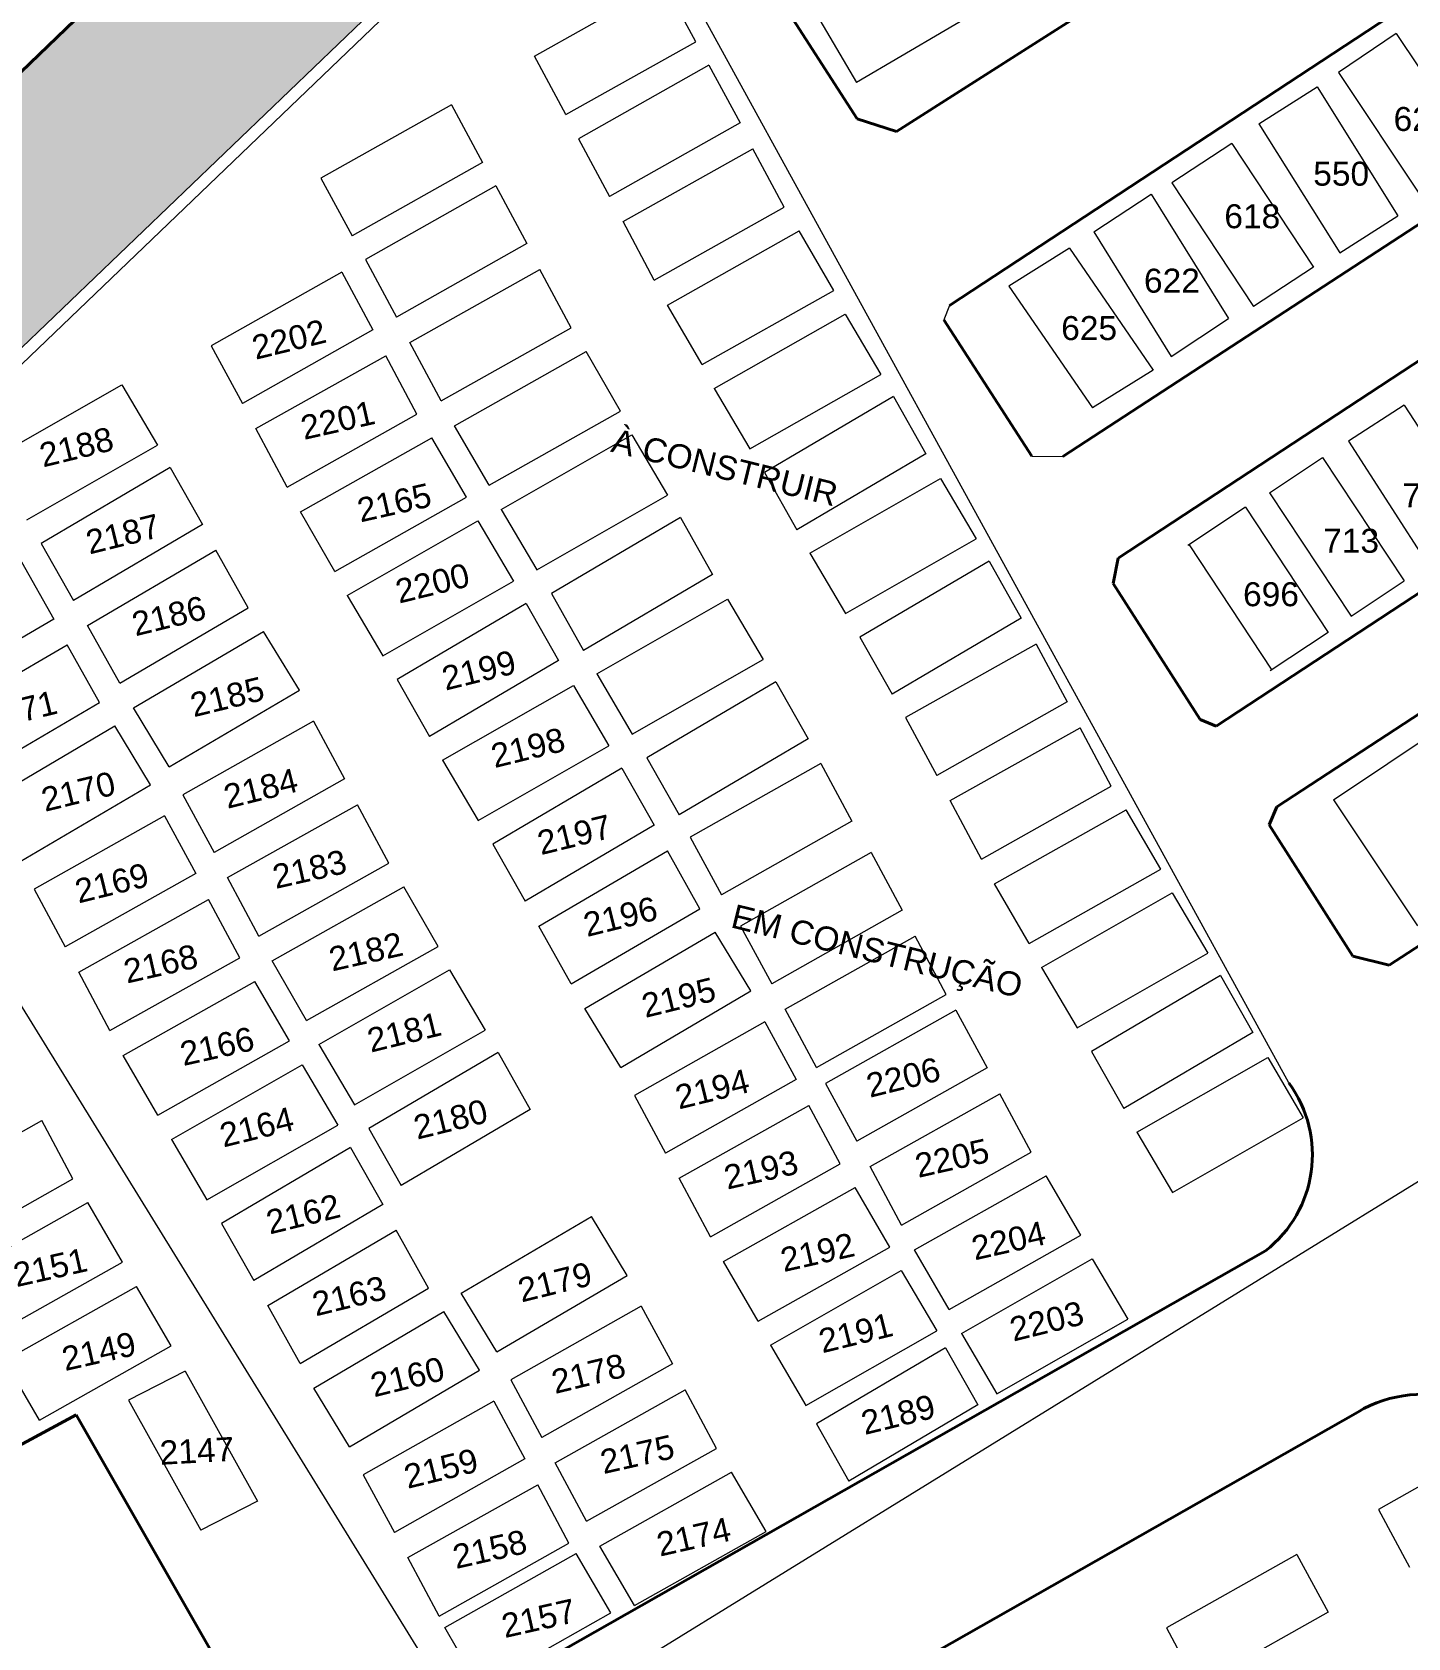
# Model space of a CAD drawing. Header units: inches. Extents: x 0 to 420, y 0 to 297.
# Drawn here: x 77.97 to 100.91, y 94.29 to 121.07 of the extents above; entities that cross this region are included whole.
import ezdxf

# ---------------------------------------------------------------- set-up
doc = ezdxf.new("R2010")
doc.units = ezdxf.units.IN
doc.header["$LTSCALE"] = 2.5
doc.header["$MEASUREMENT"] = 0
doc.layers.get('0').update_dxf_attribs({"lineweight": 0})
for name, color, linetype, lineweight in [('MALHA_COORDENADA4', 10, 'Continuous', 0), ('PEN 01', 1, 'Continuous', 9), ('PEN 03', 3, 'Continuous', 30), ('PEN 04', 4, 'Continuous', 40), ('TÚMULOS QUE SERÃO CONSTRUÍDOS', 220, 'Continuous', 0)]:
    doc.layers.add(name, color=color, linetype=linetype, lineweight=lineweight)
doc.styles.get("Standard").update_dxf_attribs({"font": 'arial.ttf'})

msp = doc.modelspace()

# ---------------------------------------------------------------- hatches: boundary and pattern name
at = {"layer": 'PEN 03'}
h = msp.add_hatch(dxfattribs=at)
h.set_pattern_fill('GRASS', color=256, angle=-58.33068424220718, style=0, pattern_type=2)
h.set_pattern_definition([(31.66931575779283, (239.4299397200942, 128.5001787403368), (0.2305708813529715, 0.9730555318914116), [0.1875, -1.226713563]), (346.6693157577928, (239.4299397200942, 128.5001787403368), (0.2305708814138003, 0.9730555321481211), [0.1874999999999999, -1.226713562999999, 0.1874999999999999, -0.8124999999999996]), (76.66931575779282, (239.4299397200942, 128.5001787403368), (-0.9730555321481211, 0.2305708814138003), [0.1874999999999999, -1.226713562999999, 0.1874999999999999, -0.8124999999999996, 0.1874999999999999, -0.8124999999999996])])
h.paths.add_polyline_path([(64.54197229255158, 107.6541823006654), (113.603647372737, 154.9077602745745), (117.0487652596694, 158.2170968130731), (120.5254556630239, 161.492896780564), (123.3298867824687, 164.0483482949224), (126.1874427005107, 166.5432689883652), (129.6680335718064, 169.4212655681362), (133.2090549757277, 172.2272091979841), (136.2271633878925, 174.5588710944423), (139.2881594724469, 176.8332034639346), (142.5481957310719, 179.1187207171542), (145.8653555029701, 181.3218262088387), (149.103929534121, 183.3795283711655), (152.3829046965742, 185.3713479347898), (157.2092192464929, 188.1669714897971), (157.2546347968694, 188.165528620864), (157.3000141387274, 188.1632114219405), (157.3453404413219, 188.160020752507), (157.3905968934851, 188.1559577959576), (157.4357667099561, 188.1510240592108), (157.4808331376069, 188.1452213721506), (157.525779461655, 188.1385518869478), (157.570589011864, 188.1310180772618), (157.6152451687254, 188.1226227373231), (157.6597313696233, 188.113368980897), (157.7040311149769, 188.1032602401287), (157.7481279743606, 188.0923002642704), (157.7920055925973, 188.0804931182906), (157.8356476958249, 188.0678431813664), (157.879038097532, 188.0543551452596), (157.9221607045611, 188.0400340125763), (157.9649995230777, 188.0248850949115), (158.0075386645024, 188.0089140108792), (158.0497623514034, 187.9921266840283), (158.0916549233488, 187.9745293406458), (158.1332008427142, 187.9561285074474), (158.1743847004464, 187.9369310091569), (158.2151912217776, 187.9169439659748), (158.2556052718912, 187.8961747909376), (158.2956118615353, 187.8746311871683), (158.3351961525816, 187.8523211450194), (158.374343463529, 187.8292529391096), (158.4130392749491, 187.805435125254), (158.4512692348709, 187.7808765372919), (158.4890191641042, 187.7555862838096), (158.5262750614984, 187.7295737447625), (158.5630231091351, 187.7028485679959), (158.5992496774537, 187.6754206656668), (158.634941330306, 187.6473002105677), (158.6700848299399, 187.6184976323532), (158.7046671419088, 187.5890236136723), (158.7386754399063, 187.5588890862057), (158.772097110523, 187.5281052266117), (158.8049197579254, 187.4966834523809), (158.8371312084527, 187.4646354176011), (158.8687195151322, 187.4319730086354), (158.8996729621102, 187.3987083397134), (158.929980068998, 187.3648537484382), (158.9596295951286, 187.3304217912103), (158.9886105437271, 187.2954252385707), (159.0169121659883, 187.2598770704647), (159.0445239650642, 187.2237904714269), (159.0714356999563, 187.1871788256921), (159.0976373893147, 187.1500557122305), (159.1231193151399, 187.1124348997119), (159.1478720263866, 187.0743303413986), (159.1718863424696, 187.0357561699703), (159.1951533566689, 186.9967266922827), (159.2176644394325, 186.9572563840608), (159.2394112415776, 186.9173598845304), (159.2603856973869, 186.8770519909881), (159.2805800276004, 186.8363476533133), (159.2999867423006, 186.7952619684235), (159.3185986436901, 186.7538101746748), (159.3364088287617, 186.7120076462102), (159.3534106918584, 186.6698698872574), (159.3695979271233, 186.6274125263786), (159.3849645308387, 186.5846513106736), (159.3995048036528, 186.5416020999398), (159.413213352693, 186.4982808607893), (159.7496885718646, 185.8832362757611), (156.9870199696902, 184.3555168307866), (139.5966157617028, 173.1667912888487), (126.4710079484766, 162.4970294366153), (65.74125934329061, 104.2468493304481), (65.44704126730232, 108.5258962668162)])

# ---------------------------------------------------------------- linework, layer by layer
for p, q in [((90.44765851940178, 122.4035773118509, 2.282), (91.71962982915784, 120.230376376098, 2.066)), ((93.93881906852266, 121.5338890227139, 2.26), (91.71962982915784, 120.230376376098, 2.066)), ((100.7173070159547, 121.0500569066677, 2.117), (99.75460998557571, 120.3956846214207, 2.133)), ((100.7173070159547, 121.0500569066677, 2.117), (102.0810846511611, 119.0066888581481, 1.941)), ((99.75460998557571, 120.3956846214207, 2.133), (101.1183876207821, 118.3523165729011, 1.957)), ((98.4306592117664, 119.5406714060085, 2.021), (99.40305783752228, 120.1593172438091, 2.039)), ((99.40305783752228, 120.1593172438091, 2.039), (100.7493431486813, 118.0071669421439, 1.952)), ((98.4306592117664, 119.5406714060085, 2.021), (99.7769445229253, 117.3885211043433, 1.934)), ((97.97649331584637, 119.2150377483759, 2.056), (96.97605158995157, 118.5574736046692, 2.052)), ((97.97649331584637, 119.2150377483759, 2.056), (99.33913732429517, 117.1536984759031, 1.948)), ((96.97605158995157, 118.5574736046692, 2.052), (98.33869559840036, 116.4961343321964, 1.944)), ((95.67792000913482, 117.7381268899714, 1.914), (96.63047619381848, 118.3677966804338, 1.969)), ((96.63047619381848, 118.3677966804338, 1.969), (97.92155571702142, 116.2933301671427, 1.831)), ((99.7769445229253, 117.3885211043433, 1.934), (100.7493431486813, 118.0071669421439, 1.952)), ((95.67792000913482, 117.7381268899714, 1.914), (96.96899953233776, 115.6636603766803, 1.776)), ((95.27162990612248, 117.4676406570608, 1.898), (94.25878568362418, 116.8353246435422, 1.868)), ((95.27162990612248, 117.4676406570608, 1.898), (96.66759424821703, 115.4359029954518, 1.761)), ((83.13390696819295, 117.0689105096793, 1.110842369481378), (80.95819894784012, 115.8419333745328, 0.8528423694813776)), ((83.13390696819295, 117.0689105096793, 1.110842369481378), (83.65350167218398, 116.1068988706726, 1.034842369481378)), ((99.33913732429517, 117.1536984759031, 1.948), (98.33869559840036, 116.4961343321964, 1.944)), ((94.25878568362418, 116.8353246435422, 1.868), (95.65475002571873, 114.8035869819332, 1.731)), ((93.26723090344126, 116.5145814941276, 1.783), (93.1776780582345, 116.2755749295413, 1.755)), ((96.96899953233776, 115.6636603766803, 1.776), (97.92155571702142, 116.2933301671427, 1.831)), ((83.65350167218398, 116.1068988706726, 1.034842369481378), (81.47779365183115, 114.879921735526, 0.7768423694813773)), ((80.95819894784012, 115.8419333745328, 0.8528423694813774), (81.47779365183115, 114.879921735526, 0.7768423694813773)), ((81.70203684045808, 114.4591394493561, 0.7418423694813776), (83.86772288661702, 115.6741976905415, 1.019842369481377)), ((84.38874001740359, 114.6991600505363, 0.9548423694813775), (83.86772288661702, 115.6741976905415, 1.019842369481377)), ((96.66759424821703, 115.4359029954518, 1.761), (95.65475002571873, 114.8035869819332, 1.731)), ((77.2861402563584, 113.9455624687202, 1.301368446924126), (79.46702773785196, 115.1893143423126, 1.409368446924125)), ((79.46702773785196, 115.1893143423126, 1.409368446924125), (80.06111945978714, 114.183094825543, 1.362368446924126)), ((82.2230539712447, 113.484101809351, 0.6768423694813774), (84.38874001740359, 114.6991600505363, 0.9548423694813775)), ((100.8539370762151, 114.8521786885488, 1.784), (99.92143031028581, 114.2503863227811, 1.816)), ((100.8539370762151, 114.8521786885488, 1.784), (102.2039642976857, 112.7596747455924, 1.643)), ((82.2230539712447, 113.484101809351, 0.6768423694813774), (81.70203684045808, 114.4591394493561, 0.7418423694813776)), ((77.88023197829357, 112.9393429519506, 1.254368446924126), (80.06111945978714, 114.183094825543, 1.362368446924126)), ((82.44374102657765, 113.0682352038048, 0.6718423694813773), (84.63885117301773, 114.3047016752451, 0.9248423694813774)), ((85.21548608233498, 113.3124770427366, 0.8418423694813775), (84.63885117301773, 114.3047016752451, 0.9248423694813774)), ((99.92143031028581, 114.2503863227811, 1.816), (101.2714575317566, 112.1578823798247, 1.675)), ((94.64468330897671, 114.0014400953033, 1.612), (95.15839476355029, 113.9916957923532, 1.627)), ((98.60798822151048, 113.3888135693625, 1.718), (99.48877412942488, 113.9775001026036, 1.787)), ((99.48877412942488, 113.9775001026036, 1.787), (100.851278880249, 111.9177198706415, 1.664)), ((80.27480543250054, 113.812162075485, 1.322368446924126), (78.12276918914478, 112.5441248965021, 1.064368446924126)), ((80.27480543250054, 113.812162075485, 1.322368446924126), (80.81255938340729, 112.8601821711361, 1.246368446924126)), ((83.02037593589503, 112.0760105712963, 0.5888423694813776), (85.21548608233498, 113.3124770427366, 0.8418423694813775)), ((98.60798822151048, 113.3888135693625, 1.718), (99.97049297233445, 111.3290333374004, 1.595)), ((83.02037593589503, 112.0760105712963, 0.5888423694813776), (82.44374102657765, 113.0682352038048, 0.6718423694813773)), ((98.20798092049313, 113.1485221439375, 1.698), (97.24182879816283, 112.5087029456348, 1.595)), ((98.20798092049313, 113.1485221439375, 1.698), (99.58611783929496, 111.0574963471011, 1.547)), ((80.81255938340729, 112.8601821711361, 1.246368446924126), (78.66052314005154, 111.5921449921531, 0.9883684469241255)), ((83.22342169955863, 111.6744231986634, 0.5888423694813776), (85.40430918105218, 112.9181750722558, 0.6968423694813775)), ((85.40430918105218, 112.9181750722558, 0.6968423694813775), (85.99840090298736, 111.9119555554861, 0.6498423694813777)), ((78.12276918914478, 112.5441248965021, 1.064368446924126), (78.66052314005154, 111.5921449921531, 0.9883684469241255)), ((97.26936381091969, 112.5206362214833, 1.605), (98.64750072972163, 110.4296104246469, 1.454)), ((77.79267678073536, 112.234170393776, 1.402545181002663), (78.33043073164211, 111.2821904894271, 1.326545181002663)), ((78.89270969783095, 111.175693143332, 0.9533684469241256), (81.03495191488648, 112.4316234214386, 1.231368446924126)), ((81.57437518608573, 111.4666468494491, 1.166368446924126), (81.03495191488648, 112.4316234214386, 1.231368446924126)), ((83.8175134214938, 110.6682036818938, 0.5418423694813777), (85.99840090298736, 111.9119555554861, 0.6498423694813777)), ((99.97049297233445, 111.3290333374004, 1.595), (100.851278880249, 111.9177198706415, 1.664)), ((79.43213296903022, 110.2107165713425, 0.8883684469241255), (81.57437518608573, 111.4666468494491, 1.166368446924126)), ((83.22342169955863, 111.6744231986634, 0.5888423694813776), (83.8175134214938, 110.6682036818938, 0.5418423694813777)), ((86.21208687570078, 111.5410228054282, 0.6098423694813777), (84.060050632345, 110.2729856264452, 0.3518423694813777)), ((86.21208687570078, 111.5410228054282, 0.6098423694813777), (86.74984082660751, 110.5890429010793, 0.5338423694813776)), ((78.33043073164211, 111.2821904894271, 1.326545181002663), (76.17839448828636, 110.014153310444, 1.068545181002663)), ((79.43213296903022, 110.2107165713425, 0.8883684469241255), (78.89270969783095, 111.175693143332, 0.9533684469241256)), ((79.66067076573034, 109.7991120457606, 0.8833684469241255), (81.8319255960674, 111.0770049801405, 1.136368446924126)), ((82.4272827321699, 110.0958997765605, 1.053368446924126), (81.8319255960674, 111.0770049801405, 1.136368446924126)), ((99.58611783929496, 111.0574963471011, 1.547), (98.61996571696466, 110.4176771487984, 1.444)), ((76.41058104606577, 109.5977014616229, 1.033545181002663), (78.5528232631213, 110.8536317397296, 1.311545181002663)), ((79.09224653432055, 109.8886551677401, 1.246545181002663), (78.5528232631213, 110.8536317397296, 1.311545181002663)), ((86.74984082660751, 110.5890429010793, 0.5338423694813776), (84.59780458325176, 109.3210057220962, 0.2758423694813776)), ((80.25602790183295, 108.8180068421806, 0.8003684469241256), (82.4272827321699, 110.0958997765605, 1.053368446924126)), ((84.060050632345, 110.2729856264452, 0.3518423694813777), (84.59780458325176, 109.3210057220962, 0.2758423694813776)), ((84.81621170190057, 108.930755857367, 0.3258760941317131), (86.99709918339414, 110.1745077309595, 0.433876094131713)), ((86.99709918339414, 110.1745077309595, 0.433876094131713), (87.59119090532931, 109.1682882141898, 0.3868760941317133)), ((76.95000431726504, 108.6327248896334, 0.9685451810026633), (79.09224653432055, 109.8886551677401, 1.246545181002663)), ((80.25602790183295, 108.8180068421806, 0.8003684469241256), (79.66067076573034, 109.7991120457606, 0.8833684469241255)), ((82.66232217302604, 109.5800309787502, 0.6026624965611574), (80.48661415267321, 108.3530538436037, 0.3446624965611574)), ((82.66232217302604, 109.5800309787502, 0.6026624965611573), (83.18191687701707, 108.6180193397435, 0.5266624965611574)), ((77.17854211396516, 108.2211203640515, 0.9635451810026633), (79.34979694430223, 109.4990132984314, 1.216545181002663)), ((79.94515408040472, 108.5179080948514, 1.133545181002663), (79.34979694430223, 109.4990132984314, 1.216545181002663)), ((99.67452719225867, 108.2696866053309, 1.287), (101.4872170536233, 109.4784755184608, 1.425)), ((85.41030342383574, 107.9245363405975, 0.2788760941317132), (87.59119090532931, 109.1682882141898, 0.3868760941317133)), ((84.81621170190057, 108.930755857367, 0.3258760941317131), (85.41030342383574, 107.9245363405975, 0.2788760941317132)), ((87.80487687804272, 108.7973554641319, 0.3468760941317133), (85.65284063468695, 107.5293182851489, 0.08887609413171327)), ((87.80487687804272, 108.7973554641319, 0.3468760941317133), (88.34263082894947, 107.845375559783, 0.2708760941317132)), ((77.77389925006777, 107.2400151604715, 0.8805451810026633), (79.94515408040472, 108.5179080948514, 1.133545181002663)), ((83.18191687701707, 108.6180193397435, 0.5266624965611574), (81.00620885666424, 107.3910422045969, 0.2686624965611573)), ((80.48661415267321, 108.3530538436037, 0.3446624965611573), (81.00620885666424, 107.3910422045969, 0.2686624965611573)), ((99.67452719225867, 108.2696866053309, 1.287), (101.0747464665628, 106.1681961262025, 1.128)), ((80.18019352126086, 108.0020392970411, 0.6828392306396952), (78.00448550090803, 106.7750621618946, 0.4248392306396952)), ((80.18019352126086, 108.0020392970411, 0.6828392306396951), (80.6997882252519, 107.0400276580344, 0.6068392306396951)), ((81.23045204529117, 106.9702599184269, 0.2336624965611576), (83.39613809145011, 108.1853181596123, 0.5116624965611574)), ((83.91715522223669, 107.2102805196072, 0.4466624965611574), (83.39613809145011, 108.1853181596123, 0.5116624965611574)), ((88.34263082894947, 107.845375559783, 0.2708760941317132), (86.19059458559371, 106.5773383808, 0.01287609413171309)), ((85.65284063468695, 107.5293182851489, 0.08887609413171327), (86.19059458559371, 106.5773383808, 0.01287609413171309)), ((86.42278114337313, 106.1608865319789, -0.02212390586828683), (88.56502336042865, 107.4168168100855, 0.2558760941317131)), ((89.10444663162791, 106.451840238096, 0.1908760941317131), (88.56502336042865, 107.4168168100855, 0.2558760941317131)), ((81.75146917607779, 105.9952222784218, 0.1686624965611574), (83.91715522223669, 107.2102805196072, 0.4466624965611574)), ((91.96122904409364, 107.3876620035067, -0.1176888156180187), (89.78552102374081, 106.1606848683602, -0.3756888156180187)), ((91.96122904409364, 107.3876620035067, -0.1176888156180188), (92.48082374808467, 106.4256503644999, -0.1936888156180188)), ((80.6997882252519, 107.0400276580344, 0.6068392306396951), (78.52408020489906, 105.8130505228878, 0.348839230639695)), ((81.75146917607779, 105.9952222784218, 0.1686624965611574), (81.23045204529117, 106.9702599184269, 0.2336624965611576)), ((78.00448550090803, 106.7750621618946, 0.4248392306396951), (78.52408020489906, 105.8130505228878, 0.348839230639695)), ((78.748323393526, 105.3922682367179, 0.3138392306396953), (80.91400943968493, 106.6073264779032, 0.5918392306396951)), ((81.4350265704715, 105.6322888378981, 0.5268392306396952), (80.91400943968493, 106.6073264779032, 0.5918392306396951)), ((81.97215623141075, 105.5793556728757, 0.1636624965611573), (84.16726637785082, 106.815822144316, 0.4166624965611574)), ((84.74390128716807, 105.8235975118075, 0.3336624965611574), (84.16726637785082, 106.815822144316, 0.4166624965611574)), ((86.9622044145724, 105.1959099599894, -0.08712390586828689), (89.10444663162791, 106.451840238096, 0.1908760941317131)), ((92.48082374808467, 106.4256503644999, -0.1936888156180188), (90.30511572773185, 105.1986732293534, -0.4516888156180189)), ((86.9622044145724, 105.1959099599894, -0.08712390586828689), (86.42278114337313, 106.1608865319789, -0.02212390586828683)), ((87.19074221127252, 104.7843054344075, -0.09212390586828689), (89.36199704160958, 106.0621983687874, 0.1608760941317131)), ((89.95735417771208, 105.0810931652074, 0.07787609413171315), (89.36199704160958, 106.0621983687874, 0.1608760941317131)), ((89.78552102374081, 106.1606848683602, -0.3756888156180188), (90.30511572773185, 105.1986732293534, -0.4516888156180189)), ((82.54879114072813, 104.5871310403672, 0.08066249656115754), (84.74390128716807, 105.8235975118075, 0.3336624965611574)), ((90.52935891635877, 104.7778909431834, -0.4866888156180186), (92.69504496251771, 105.9929491843688, -0.2086888156180188)), ((93.21606209330429, 105.0179115443637, -0.2736888156180187), (92.69504496251771, 105.9929491843688, -0.2086888156180188)), ((79.26934052431261, 104.4172305967127, 0.2488392306396952), (81.4350265704715, 105.6322888378981, 0.5268392306396952)), ((82.54879114072813, 104.5871310403672, 0.08066249656115754), (81.97215623141075, 105.5793556728757, 0.1636624965611573)), ((79.26934052431261, 104.4172305967127, 0.2488392306396952), (78.748323393526, 105.3922682367179, 0.3138392306396953)), ((82.75183690439172, 104.1855436677342, 0.08066249656115754), (84.93272438588528, 105.4292955413266, 0.1886624965611574)), ((84.93272438588528, 105.4292955413266, 0.1886624965611574), (85.52681610782045, 104.423076024557, 0.1416624965611577)), ((79.49002757964557, 104.0013639911666, 0.243839230639695), (81.68513772608564, 105.2378304626069, 0.4968392306396952)), ((82.26177263540289, 104.2456058300984, 0.4138392306396952), (81.68513772608564, 105.2378304626069, 0.4968392306396952)), ((87.78609934737513, 103.8032002308275, -0.1751239058682869), (89.95735417771208, 105.0810931652074, 0.07787609413171315)), ((91.05037604714539, 103.8028533031783, -0.5516888156180187), (93.21606209330429, 105.0179115443637, -0.2736888156180187)), ((87.78609934737513, 103.8032002308275, -0.1751239058682869), (87.19074221127252, 104.7843054344075, -0.09212390586828689)), ((91.05037604714539, 103.8028533031783, -0.5516888156180187), (90.52935891635877, 104.7778909431834, -0.4866888156180186)), ((93.37785767626005, 104.7607014966338, -0.2936888156180187), (91.20214965590722, 103.5337243614873, -0.5516888156180187)), ((93.37785767626005, 104.7607014966338, -0.2936888156180189), (93.89745238025108, 103.7986898576271, -0.3696888156180188)), ((90.19239361856822, 104.5652243673971, -0.372829856231255), (88.01668559821539, 103.3382472322506, -0.630829856231255)), ((90.19239361856822, 104.5652243673971, -0.3728298562312551), (90.71198832255925, 103.6032127283903, -0.448829856231255)), ((80.06666248896295, 103.0091393586581, 0.1608392306396953), (82.26177263540289, 104.2456058300984, 0.4138392306396952)), ((82.75183690439172, 104.1855436677342, 0.08066249656115754), (83.3459286263269, 103.1793241509646, 0.03366249656115761)), ((83.3459286263269, 103.1793241509646, 0.03366249656115761), (85.52681610782045, 104.423076024557, 0.1416624965611577)), ((80.06666248896295, 103.0091393586581, 0.1608392306396953), (79.49002757964557, 104.0013639911666, 0.243839230639695)), ((85.74050208053387, 104.052143274499, 0.1016624965611577), (83.58846583717809, 102.784106095516, -0.1563375034388425)), ((85.74050208053387, 104.052143274499, 0.1016624965611577), (86.2782560314406, 103.1001633701502, 0.0256624965611576)), ((80.29269173967867, 102.6033425772257, 0.1608392306396953), (82.47357922117223, 103.8470944508181, 0.2688392306396952)), ((82.47357922117223, 103.8470944508181, 0.2688392306396952), (83.0676709431074, 102.8408749340485, 0.2218392306396955)), ((93.89745238025108, 103.7986898576271, -0.3696888156180188), (91.72174435989825, 102.5717127224805, -0.6276888156180189)), ((90.71198832255925, 103.6032127283903, -0.448829856231255), (88.53628030220642, 102.3762355932438, -0.7068298562312552)), ((91.20214965590722, 103.5337243614873, -0.5516888156180189), (91.72174435989825, 102.5717127224805, -0.6276888156180189)), ((88.01668559821539, 103.3382472322506, -0.6308298562312551), (88.53628030220642, 102.3762355932438, -0.7068298562312552)), ((88.76052349083335, 101.9554533070738, -0.7418298562312549), (90.92620953699229, 103.1705115482592, -0.4638298562312551)), ((91.44722666777886, 102.1954739082541, -0.528829856231255), (90.92620953699229, 103.1705115482592, -0.4638298562312551)), ((91.94598754852518, 102.1509304363106, -0.6626888156180186), (94.11167359468412, 103.365988677496, -0.3846888156180188)), ((94.6326907254707, 102.3909510374908, -0.4496888156180188), (94.11167359468412, 103.365988677496, -0.3846888156180188)), ((75.96454649864735, 101.7042050530523, 0.1415195123722996), (78.13023254480629, 102.9192632942377, 0.4195195123722995)), ((78.65124967559287, 101.9442256542326, 0.3545195123722995), (78.13023254480629, 102.9192632942377, 0.4195195123722995)), ((86.2782560314406, 103.1001633701502, 0.0256624965611576), (84.12621978808485, 101.8321261911671, -0.2323375034388425)), ((80.29269173967867, 102.6033425772257, 0.1608392306396953), (80.88678346161385, 101.5971230604561, 0.1138392306396954)), ((80.88678346161385, 101.5971230604561, 0.1138392306396954), (83.0676709431074, 102.8408749340485, 0.2218392306396955)), ((83.58846583717809, 102.784106095516, -0.1563375034388425), (84.12621978808485, 101.8321261911671, -0.2323375034388425)), ((83.28135691582082, 102.4699421839905, 0.1818392306396954), (81.12932067246504, 101.2019050050075, -0.07616076936030469)), ((83.28135691582082, 102.4699421839905, 0.1818392306396954), (83.81911086672756, 101.5179622796417, 0.1058392306396954)), ((92.4670046793118, 101.1758927963054, -0.7276888156180188), (94.6326907254707, 102.3909510374908, -0.4496888156180188)), ((89.28154062161997, 100.9804156670687, -0.806829856231255), (91.44722666777886, 102.1954739082541, -0.528829856231255)), ((92.4670046793118, 101.1758927963054, -0.7276888156180188), (91.94598754852518, 102.1509304363106, -0.6626888156180186)), ((76.48556362943397, 100.7291674130472, 0.07651951237229948), (78.65124967559287, 101.9442256542326, 0.3545195123722995)), ((89.28154062161997, 100.9804156670687, -0.806829856231255), (88.76052349083335, 101.9554533070738, -0.7418298562312549)), ((89.50222767695293, 100.5645490615225, -0.8118298562312551), (91.697337823393, 101.8010155329628, -0.558829856231255)), ((92.27397273271025, 100.8087909004544, -0.641829856231255), (91.697337823393, 101.8010155329628, -0.558829856231255)), ((92.68769173464476, 100.7600261907593, -0.7326888156180189), (94.88280188108483, 101.9964926621996, -0.4796888156180188)), ((95.45943679040208, 101.0042680296911, -0.5626888156180188), (94.88280188108483, 101.9964926621996, -0.4796888156180188)), ((76.70625068476693, 100.313300807501, 0.07151951237229937), (78.901360831207, 101.5497672789413, 0.3245195123722995)), ((79.47799574052425, 100.5575426464329, 0.2415195123722995), (78.901360831207, 101.5497672789413, 0.3245195123722995)), ((83.81911086672756, 101.5179622796417, 0.1058392306396954), (81.6670746233718, 100.2499251006586, -0.1521607693603048)), ((85.12636741376366, 100.0390932447746, -0.3373375034388425), (87.29762224410072, 101.3169861791545, -0.0843375034388425)), ((87.89297938020323, 100.3358809755745, -0.1673375034388425), (87.29762224410072, 101.3169861791545, -0.0843375034388425)), ((81.12932067246504, 101.2019050050075, -0.07616076936030469), (81.6670746233718, 100.2499251006586, -0.1521607693603048)), ((81.89926118115122, 99.83347325183748, -0.1871607693603047), (84.04150339820674, 101.0894035299441, 0.09083923063969523)), ((84.58092666940601, 100.1244269579546, 0.02583923063969529), (84.04150339820674, 101.0894035299441, 0.09083923063969523)), ((93.26432664396214, 99.76780155825082, -0.8156888156180186), (95.45943679040208, 101.0042680296911, -0.5626888156180188)), ((90.0788625862703, 99.57232442901406, -0.8948298562312549), (92.27397273271025, 100.8087909004544, -0.641829856231255)), ((93.26432664396214, 99.76780155825082, -0.8156888156180186), (92.68769173464476, 100.7600261907593, -0.7326888156180189)), ((77.2828855940843, 99.32107617499256, -0.01148048762770038), (79.47799574052425, 100.5575426464329, 0.2415195123722995)), ((90.0788625862703, 99.57232442901406, -0.8948298562312549), (89.50222767695293, 100.5645490615225, -0.8118298562312551)), ((93.46737240762573, 99.36621418561785, -0.8156888156180186), (95.64825988911929, 100.6099660592103, -0.7076888156180188)), ((95.64825988911929, 100.6099660592103, -0.7076888156180188), (96.24235161105446, 99.60374654244063, -0.7546888156180185)), ((85.72172454986628, 99.05798804119463, -0.4203375034388425), (87.89297938020323, 100.3358809755745, -0.1673375034388425)), ((90.2819083499339, 99.17073705638107, -0.8948298562312549), (92.46279583142746, 100.4144889299735, -0.786829856231255)), ((92.46279583142746, 100.4144889299735, -0.786829856231255), (93.05688755336263, 99.40826941320385, -0.8338298562312547)), ((77.51736301119469, 98.91374693214529, -0.009683605128972816), (79.71247315763476, 100.1502134035856, 0.2433163948710272)), ((80.28910806695201, 99.1579887710771, 0.1603163948710271), (79.71247315763476, 100.1502134035856, 0.2433163948710272)), ((82.43868445235049, 98.86849667984798, -0.2521607693603047), (84.58092666940601, 100.1244269579546, 0.02583923063969529)), ((85.72172454986628, 99.05798804119463, -0.4203375034388425), (85.12636741376366, 100.0390932447746, -0.3373375034388425)), ((82.43868445235049, 98.86849667984798, -0.2521607693603047), (81.89926118115122, 99.83347325183748, -0.1871607693603047)), ((82.66722224905061, 98.45689215426613, -0.2571607693603047), (84.83847707938767, 99.73478508864603, -0.004160769360304739)), ((85.43383421549018, 98.75367988506603, -0.0871607693603047), (84.83847707938767, 99.73478508864603, -0.004160769360304739)), ((88.12801882105936, 99.82001217776418, -0.6180434538018106), (85.95231080070653, 98.59303504261767, -0.8760434538018106)), ((88.12801882105936, 99.82001217776418, -0.6180434538018107), (88.64761352505039, 98.85800053875745, -0.6940434538018107)), ((90.87600007186907, 98.16451753961148, -0.9418298562312548), (93.05688755336263, 99.40826941320385, -0.8338298562312547)), ((93.46737240762573, 99.36621418561785, -0.8156888156180186), (94.0614641295609, 98.35999466884826, -0.8626888156180186)), ((94.0614641295609, 98.35999466884826, -0.8626888156180186), (96.24235161105446, 99.60374654244063, -0.7546888156180185)), ((78.09399792051207, 97.9215222996368, -0.09268360512897278), (80.28910806695201, 99.1579887710771, 0.1603163948710271)), ((90.2819083499339, 99.17073705638107, -0.8948298562312549), (90.87600007186907, 98.16451753961148, -0.9418298562312548)), ((93.20393644567773, 99.12609504570918, -0.8738298562312548), (91.05190020232195, 97.85805786672617, -1.131829856231255)), ((93.20393644567773, 99.12609504570918, -0.8738298562312548), (93.74169039658446, 98.17411514136029, -0.9498298562312548)), ((78.09399792051207, 97.9215222996368, -0.09268360512897278), (77.51736301119469, 98.91374693214529, -0.009683605128972816)), ((88.64761352505039, 98.85800053875745, -0.6940434538018107), (86.47190550469756, 97.63102340361088, -0.9520434538018108)), ((80.5246819217591, 98.73977236904183, 0.1603163948710271), (79.57900506558569, 98.25454217243612, 0.1123163948710271)), ((80.5246819217591, 98.73977236904183, 0.1603163948710271), (81.72755902729288, 96.56944682687481, 0.01631639487102698)), ((83.26257938515323, 97.47578695068613, -0.3401607693603047), (85.43383421549018, 98.75367988506603, -0.0871607693603047)), ((85.95231080070653, 98.59303504261767, -0.8760434538018107), (86.47190550469756, 97.63102340361088, -0.9520434538018108)), ((83.26257938515323, 97.47578695068613, -0.3401607693603047), (82.66722224905061, 98.45689215426613, -0.2571607693603047)), ((86.69614869332449, 97.21024111744093, -0.9870434538018105), (88.86183473948344, 98.42529935862633, -0.7090434538018107)), ((89.38285187027, 97.45026171862118, -0.7740434538018106), (88.86183473948344, 98.42529935862633, -0.7090434538018107)), ((79.57900506558569, 98.25454217243612, 0.1123163948710271), (80.78188217111952, 96.08421663026911, -0.03168360512897295)), ((85.6688736563463, 98.23781108725568, -0.5378667197232728), (83.49316563599348, 97.01083395210917, -0.7958667197232728)), ((85.6688736563463, 98.23781108725568, -0.5378667197232729), (86.18846836033734, 97.27579944824895, -0.6138667197232729)), ((93.74169039658446, 98.17411514136029, -0.9498298562312548), (91.58965415322871, 96.90607796237722, -1.207829856231255)), ((91.05190020232195, 97.85805786672617, -1.131829856231255), (91.58965415322871, 96.90607796237722, -1.207829856231255)), ((86.18846836033734, 97.27579944824895, -0.6138667197232729), (84.01276033998451, 96.04882231310238, -0.871866719723273)), ((87.2171658241111, 96.2352034774358, -1.052043453801811), (89.38285187027, 97.45026171862118, -0.7740434538018106)), ((83.49316563599348, 97.01083395210917, -0.7958667197232729), (84.01276033998451, 96.04882231310238, -0.871866719723273)), ((87.2171658241111, 96.2352034774358, -1.052043453801811), (86.69614869332449, 97.21024111744093, -0.9870434538018105)), ((87.43785287944408, 95.81933687188966, -1.057043453801811), (89.63296302588415, 97.05580334332996, -0.8040434538018106)), ((90.2095979352014, 96.06357871082147, -0.8870434538018106), (89.63296302588415, 97.05580334332996, -0.8040434538018106)), ((84.23700352861144, 95.62804002693242, -0.9068667197232727), (86.40268957477039, 96.84309826811783, -0.6288667197232729)), ((86.92370670555695, 95.86806062811267, -0.6938667197232729), (86.40268957477039, 96.84309826811783, -0.6288667197232729)), ((81.72755902729288, 96.56944682687481, 0.01631639487102698), (80.78188217111952, 96.08421663026911, -0.03168360512897295)), ((88.01448778876144, 94.82711223938118, -1.14004345380181), (90.2095979352014, 96.06357871082147, -0.8870434538018106)), ((84.75802065939806, 94.6530023869273, -0.9718667197232729), (84.23700352861144, 95.62804002693242, -0.9068667197232727)), ((84.75802065939806, 94.6530023869273, -0.9718667197232729), (86.92370670555695, 95.86806062811267, -0.6938667197232729)), ((84.8507526780885, 94.46045397819778, -0.976866719723273), (87.04586282452857, 95.69692044963807, -0.7238667197232729)), ((87.62249773384582, 94.70469581712959, -0.8068667197232728), (87.04586282452857, 95.69692044963807, -0.7238667197232729)), ((88.01448778876144, 94.82711223938118, -1.14004345380181), (87.43785287944408, 95.81933687188966, -1.057043453801811)), ((85.42738758740586, 93.4682293456893, -1.059866719723273), (87.62249773384582, 94.70469581712959, -0.8068667197232728)), ((85.42738758740586, 93.4682293456893, -1.059866719723273), (84.8507526780885, 94.46045397819778, -0.976866719723273))]:
    msp.add_line(p, q)
at = {"color": 6}
for p, q in [((96.98323916200437, 106.7138539231862, 0.6183632622188743), (97.57733088393954, 105.7076344064165, 0.5713632622188746)), ((94.80235168051081, 105.4701020495937, 0.5103632622188744), (95.39644340244598, 104.4638825328241, 0.4633632622188745)), ((97.79101685665296, 105.3367016563586, 0.5313632622188745), (98.32877080755969, 104.3847217520097, 0.4553632622188745)), ((98.57602916434632, 103.9701865818898, 0.3553969868692098), (99.1701208862815, 102.9639670651202, 0.3083969868692101))]:
    msp.add_line(p, q, dxfattribs=at)
at = {"layer": 'MALHA_COORDENADA4'}
msp.add_line((12.44019128247737, 47.2243568839333), (327.9401912824632, 241.8477920854211), dxfattribs=at)
at = {"layer": 'MALHA_COORDENADA4', "color": 1}
msp.add_line((12.44019128247726, 210.762919675008), (139.1714508786704, 5.32151247138313), dxfattribs=at)
at = {"layer": 'PEN 01'}
for p, q in [((65.74125934329061, 104.2468493304481, 1.105), (126.4710079484766, 162.4970294366153, 3.873)), ((65.99220896488396, 104.210424088456, 1.110127889547558), (126.603530442925, 162.3470123941615, 3.87273010188227))]:
    msp.add_line(p, q, dxfattribs=at)
at = {"layer": 'PEN 04'}
for p, q in [((64.54197229255158, 107.6541823006654, 1.323), (113.603647372737, 154.9077602745745, 3.492)), ((92.3886489574904, 119.4147389680954, 1.981296793440684), (147.4859987153761, 154.5709863237419, 3.507)), ((95.15839476355029, 113.9916957923532, 1.627), (141.086042831141, 143.946077900144, 2.921)), ((150.933000505487, 142.379514333085, 2.777), (98.73001088585613, 108.1486819899662, 1.193)), ((100.6023781160474, 105.5115096017243, 1.006), (155.5926072620545, 141.2822983087074, 2.502)), ((120.677363742166, 134.5146910486126, 2.695), (93.26723090344126, 116.5145814941276, 1.783)), ((88.88883390285427, 124.0479134087555, 2.380072165111636), (91.7298141493415, 119.6237872928916, 2.071072165111636)), ((110.2445886114651, 121.5930938573894, 1.927), (96.08157802693756, 112.2991485663647, 1.495)), ((91.7298141493415, 119.6237872928916, 2.071072165111636), (92.38864895749037, 119.4147389680954, 2.008228375215856)), ((97.71754920424951, 109.4935905903099, 1.293), (112.0530168011172, 118.930813719449, 1.85)), ((93.1776780582345, 116.2755749295413, 1.755), (94.64468330897671, 114.0014400953033, 1.612)), ((96.08157802693756, 112.2991485663647, 1.495), (95.99926472982509, 111.8775541627983, 1.443)), ((95.99926472982509, 111.8775541627983, 1.443), (97.45256693230976, 109.6075383658813, 1.278)), ((97.45256693230976, 109.6075383658813, 1.278), (97.71754920424951, 109.4935905903099, 1.293)), ((98.73001088585613, 108.1486819899662, 1.193), (98.6019303642721, 107.8488974840444, 1.155)), ((98.6019303642721, 107.8488974840444, 1.155), (99.99853848703799, 105.6576448214279, 1.003)), ((99.99853848703799, 105.6576448214279, 1.003), (100.6023781160474, 105.5115096017243, 1.006)), ((82.3884581334629, 91.56684486434136, 0.118), (98.53779415302245, 100.7439432634737, 0.574)), ((71.69677250201119, 94.19964744846612, 0.2688048621119212), (78.70392355068452, 98.01251474716275, 0.419)), ((78.70392355068452, 98.01251474716275, 0.419), (82.3884581334629, 91.56684486434136, 0.118))]:
    msp.add_line(p, q, dxfattribs=at)
at = {"layer": 'PEN 04', "color": 4}
msp.add_line((83.9298720298342, 88.87990611363017, -0.035), (100.0792080493937, 98.05700451276243, 0.4209999999999999), dxfattribs=at)
for centre, radius, start, end in [((97.2948498771724, 102.3457353721802, 0.574), 2.027473411017599, 307.8104269161392, 36.25117638488865), ((101.1540687840427, 96.24619251691342, 0.421), 2.105793361942444, 20.56928289249525, 120.6924959702295)]:
    msp.add_arc(centre, radius, start, end, dxfattribs=at)
at = {"layer": 'TÚMULOS QUE SERÃO CONSTRUÍDOS', "color": 4}
msp.add_line((98.9298702546032, 103.5446335320627, 0.768), (87.32985669780355, 124.6768651989726, 2.092345213606274), dxfattribs=at)
at = {"layer": 'TÚMULOS QUE SERÃO CONSTRUÍDOS', "color": 6}
for p, q in [((86.35021137180132, 120.6721766517329, 1.668600795124397), (88.51589741796026, 121.8872348929183, 1.946600795124396)), ((89.03691454874684, 120.9121972529131, 1.881600795124396), (88.51589741796026, 121.8872348929183, 1.946600795124396)), ((86.87122850258794, 119.6971390117278, 1.603600795124396), (89.03691454874684, 120.9121972529131, 1.881600795124396)), ((86.87122850258794, 119.6971390117278, 1.603600795124396), (86.35021137180132, 120.6721766517329, 1.668600795124397)), ((89.25796188497301, 120.5202303217221, 1.881600795124396), (87.08225386462018, 119.2932531865756, 1.623600795124396)), ((89.25796188497301, 120.5202303217221, 1.881600795124396), (89.77755658896405, 119.5582186827154, 1.805600795124396)), ((84.96312916502697, 119.860489750268, 1.497554827583566), (82.78742114467414, 118.6335126151215, 1.239554827583566)), ((84.96312916502697, 119.860489750268, 1.497554827583566), (85.482723869018, 118.8984781112613, 1.421554827583566)), ((89.77755658896405, 119.5582186827154, 1.805600795124396), (87.60184856861122, 118.3312415475688, 1.547600795124396)), ((87.08225386462018, 119.2932531865756, 1.623600795124396), (87.60184856861122, 118.3312415475688, 1.547600795124396)), ((87.82609175723815, 117.9104592613989, 1.512600795124396), (89.99177780339708, 119.1255175025843, 1.790600795124396)), ((90.51279493418366, 118.1504798625791, 1.725600795124396), (89.99177780339708, 119.1255175025843, 1.790600795124396)), ((85.482723869018, 118.8984781112612, 1.421554827583565), (83.30701584866517, 117.6715009761147, 1.163554827583565)), ((82.78742114467414, 118.6335126151215, 1.239554827583565), (83.30701584866517, 117.6715009761147, 1.163554827583565)), ((85.70377120524418, 118.5065111800702, 1.421554827583565), (83.52806318489135, 117.2795340449237, 1.163554827583565)), ((85.70377120524418, 118.5065111800702, 1.421554827583565), (86.22336590923521, 117.5444995410635, 1.345554827583565)), ((88.34710888802476, 116.9354216213937, 1.447600795124396), (90.51279493418366, 118.1504798625791, 1.725600795124396)), ((88.34710888802476, 116.9354216213937, 1.447600795124396), (87.82609175723815, 117.9104592613989, 1.512600795124396)), ((88.56779594335772, 116.5195550158476, 1.442600795124396), (90.7629060897978, 117.7560214872879, 1.695600795124396)), ((91.33954099911504, 116.7637968547794, 1.612600795124396), (90.7629060897978, 117.7560214872879, 1.695600795124396)), ((86.22336590923521, 117.5444995410635, 1.345554827583565), (84.04765788888238, 116.3175224059169, 1.087554827583565)), ((83.52806318489135, 117.2795340449237, 1.163554827583565), (84.04765788888238, 116.3175224059169, 1.087554827583565)), ((84.27190107750931, 115.896740119747, 1.052554827583565), (86.43758712366825, 117.1117983609324, 1.330554827583565)), ((86.95860425445483, 116.1367607209272, 1.265554827583565), (86.43758712366825, 117.1117983609324, 1.330554827583565)), ((89.1444308526751, 115.5273303833391, 1.359600795124396), (88.56779594335772, 116.5195550158476, 1.442600795124396)), ((89.1444308526751, 115.5273303833391, 1.359600795124396), (91.33954099911504, 116.7637968547794, 1.612600795124396)), ((89.3474766163387, 115.1257430107061, 1.359600795124396), (91.52836409783225, 116.3694948842986, 1.467600795124396)), ((91.52836409783225, 116.3694948842986, 1.467600795124396), (92.12245581976742, 115.3632753675289, 1.420600795124397)), ((84.79291820829593, 114.9217024797418, 0.9875548275835653), (86.95860425445483, 116.1367607209272, 1.265554827583565)), ((84.79291820829593, 114.9217024797418, 0.9875548275835653), (84.27190107750931, 115.896740119747, 1.052554827583565)), ((85.01360526362889, 114.5058358741957, 0.9825548275835652), (87.20871541006896, 115.742302345636, 1.235554827583565)), ((87.78535031938621, 114.7500777131275, 1.152554827583565), (87.20871541006896, 115.742302345636, 1.235554827583565)), ((89.94156833827387, 114.1195234939366, 1.312600795124397), (92.12245581976742, 115.3632753675289, 1.420600795124397)), ((89.3474766163387, 115.1257430107061, 1.359600795124396), (89.94156833827387, 114.1195234939366, 1.312600795124397)), ((92.33614179248084, 114.992342617471, 1.380600795124397), (90.18410554912506, 113.724305438488, 1.122600795124397)), ((92.33614179248084, 114.992342617471, 1.380600795124397), (92.87389574338758, 114.0403627131221, 1.304600795124397)), ((85.59024017294627, 113.5136112416872, 0.8995548275835654), (87.78535031938621, 114.7500777131275, 1.152554827583565)), ((85.59024017294627, 113.5136112416872, 0.8995548275835654), (85.01360526362889, 114.5058358741957, 0.9825548275835652)), ((85.79328593660986, 113.1120238690542, 0.8995548275835654), (87.97417341810342, 114.3557757426467, 1.007554827583565)), ((87.97417341810342, 114.3557757426467, 1.007554827583565), (88.56826514003859, 113.349556225877, 0.9605548275835656)), ((92.87389574338758, 114.0403627131221, 1.304600795124397), (90.72185950003183, 112.772325534139, 1.046600795124397)), ((90.18410554912506, 113.724305438488, 1.122600795124397), (90.72185950003183, 112.772325534139, 1.046600795124397)), ((90.94026661868064, 112.3820756694098, 1.096634519774732), (93.12115410017421, 113.6258275430023, 1.204634519774732)), ((93.12115410017421, 113.6258275430023, 1.204634519774732), (93.71524582210938, 112.6196080262326, 1.157634519774732)), ((86.38737765854503, 112.1058043522846, 0.8525548275835655), (88.56826514003859, 113.349556225877, 0.9605548275835656)), ((85.79328593660986, 113.1120238690542, 0.8995548275835654), (86.38737765854503, 112.1058043522846, 0.8525548275835655)), ((88.78195111275201, 112.9786234758191, 0.9205548275835655), (86.62991486939623, 111.710586296836, 0.6625548275835655)), ((88.78195111275201, 112.9786234758191, 0.9205548275835655), (89.31970506365874, 112.0266435714702, 0.8445548275835655)), ((91.53435834061581, 111.3758561526402, 1.049634519774732), (93.71524582210938, 112.6196080262326, 1.157634519774732)), ((90.94026661868064, 112.3820756694098, 1.096634519774732), (91.53435834061581, 111.3758561526402, 1.049634519774732)), ((93.92893179482279, 112.2486752761747, 1.117634519774732), (91.77689555146702, 110.9806380971917, 0.8596345197747322)), ((93.92893179482279, 112.2486752761747, 1.117634519774732), (94.46668574572954, 111.2966953718258, 1.041634519774732)), ((89.31970506365874, 112.0266435714702, 0.8445548275835655), (87.16766882030299, 110.7586063924871, 0.5865548275835655)), ((86.62991486939623, 111.710586296836, 0.6625548275835655), (87.16766882030299, 110.7586063924871, 0.5865548275835655)), ((87.3860759389518, 110.3683565277579, 0.636588552233901), (89.56696342044538, 111.6121084013503, 0.7445885522339009)), ((89.56696342044538, 111.6121084013503, 0.7445885522339009), (90.16105514238055, 110.6058888845807, 0.6975885522339011)), ((94.46668574572954, 111.2966953718258, 1.041634519774732), (92.31464950237378, 110.0286581928428, 0.783634519774732)), ((91.77689555146702, 110.9806380971917, 0.8596345197747322), (92.31464950237378, 110.0286581928428, 0.783634519774732)), ((94.71283694914513, 110.8645893606097, 1.032363262218874), (92.5371289287923, 109.6376122254632, 0.7743632622188744)), ((94.71283694914513, 110.8645893606097, 1.032363262218874), (95.23243165313616, 109.902577721603, 0.9563632622188744)), ((87.3860759389518, 110.3683565277579, 0.636588552233901), (87.98016766088698, 109.3621370109883, 0.589588552233901)), ((87.98016766088698, 109.3621370109883, 0.589588552233901), (90.16105514238055, 110.6058888845807, 0.6975885522339011)), ((90.37474111509395, 110.2349561345228, 0.6575885522339011), (88.22270487173819, 108.9669189555398, 0.3995885522339011)), ((90.37474111509395, 110.2349561345228, 0.6575885522339011), (90.9124950660007, 109.2829762301739, 0.581588552233901)), ((95.23243165313616, 109.902577721603, 0.9563632622188744), (93.05672363278333, 108.6756005864564, 0.6983632622188741)), ((92.5371289287923, 109.6376122254632, 0.7743632622188742), (93.05672363278333, 108.6756005864564, 0.6983632622188741)), ((90.9124950660007, 109.2829762301739, 0.581588552233901), (88.76045882264495, 108.0149390511908, 0.3235885522339009)), ((93.28096682141026, 108.2548183002864, 0.6633632622188744), (95.4466528675692, 109.4698765414718, 0.9413632622188742)), ((95.96766999835577, 108.4948389014667, 0.8763632622188743), (95.4466528675692, 109.4698765414718, 0.9413632622188742)), ((88.22270487173819, 108.9669189555398, 0.3995885522339011), (88.76045882264495, 108.0149390511908, 0.3235885522339009)), ((91.12303162443462, 108.8731839921889, 0.5749230437677796), (88.94732360408179, 107.6462068570424, 0.3169230437677796)), ((91.12303162443462, 108.8731839921889, 0.5749230437677796), (91.64262632842565, 107.9111723531822, 0.4989230437677795)), ((93.80198395219688, 107.2797806602813, 0.5983632622188743), (95.96766999835577, 108.4948389014667, 0.8763632622188743)), ((93.80198395219688, 107.2797806602813, 0.5983632622188743), (93.28096682141026, 108.2548183002864, 0.6633632622188744)), ((94.02267100752984, 106.8639140547352, 0.5933632622188741), (96.21778115396991, 108.1003805261755, 0.8463632622188743)), ((96.79441606328716, 107.108155893667, 0.7633632622188743), (96.21778115396991, 108.1003805261755, 0.8463632622188743)), ((91.64262632842565, 107.9111723531822, 0.4989230437677795), (89.46691830807282, 106.6841952180356, 0.2409230437677793)), ((88.94732360408179, 107.6462068570424, 0.3169230437677794), (89.46691830807282, 106.6841952180356, 0.2409230437677793)), ((94.59930591684721, 105.8716894222267, 0.5103632622188744), (94.02267100752984, 106.8639140547352, 0.5933632622188741)), ((94.59930591684721, 105.8716894222267, 0.5103632622188744), (96.79441606328716, 107.108155893667, 0.7633632622188743)), ((94.80235168051081, 105.4701020495937, 0.5103632622188744), (96.98323916200437, 106.7138539231862, 0.6183632622188743)), ((95.39644340244598, 104.4638825328241, 0.4633632622188745), (97.57733088393954, 105.7076344064165, 0.5713632622188746)), ((97.79101685665296, 105.3367016563586, 0.5313632622188745), (95.63898061329718, 104.0686644773755, 0.2733632622188745)), ((98.32877080755969, 104.3847217520097, 0.4553632622188745), (96.17673456420394, 103.1166845730266, 0.1973632622188745)), ((95.63898061329718, 104.0686644773755, 0.2733632622188745), (96.17673456420394, 103.1166845730266, 0.1973632622188745)), ((96.39514168285275, 102.7264347082974, 0.24739698686921), (98.57602916434632, 103.9701865818898, 0.3553969868692098)), ((96.98923340478792, 101.7202151915278, 0.20039698686921), (99.1701208862815, 102.9639670651202, 0.3083969868692101)), ((96.39514168285275, 102.7264347082974, 0.24739698686921), (96.98923340478792, 101.7202151915278, 0.20039698686921)), ((102.5998219992896, 97.65887008534742, 0.7740895071026899), (100.4241139789368, 96.4318929502009, 0.5160895071026899)), ((100.4241139789368, 96.4318929502009, 0.5160895071026894), (100.9437086829278, 95.46988131119411, 0.4400895071026898)), ((99.06269886503387, 95.68227580237247, 1.424177068584613), (96.88699084468104, 94.45529866722596, 1.166177068584613)), ((99.06269886503387, 95.68227580237247, 1.424177068584613), (99.5822935690249, 94.72026416336574, 1.348177068584613)), ((99.5822935690249, 94.72026416336574, 1.348177068584613), (97.40658554867207, 93.49328702821917, 1.090177068584612)), ((96.88699084468104, 94.45529866722596, 1.166177068584612), (97.40658554867207, 93.49328702821917, 1.090177068584612))]:
    msp.add_line(p, q, dxfattribs=at)

# ---------------------------------------------------------------- texts
for s, p in [('621', (100.6759395627276, 119.4228037500918)), ('550', (99.33570657495244, 118.510347800241)), ('618', (97.85332796720974, 117.8006603770847)), ('622', (96.51309497943457, 116.7259900207826)), ('625', (95.13224895738293, 115.935195048647)), ('711', (100.8233999854151, 113.1433454361167)), ('713', (99.50119668884483, 112.3879946668942)), ('696', (98.16552156434338, 111.4960457295093))]:
    msp.add_text(s, height=0.4).set_placement(p)
for s, height, rotation, p in [('2202', 0.4, 13.83159110026, (81.69827196274254, 115.6051962236961, 2.034548319844346)), ('2201', 0.4, 12.744421207579, (82.50540685976122, 114.2690746862793, 1.314842369481377)), ('2188', 0.4, 13.83159110026, (78.15352685155709, 113.8100498966379, 1.526368446924125)), ('2165', 0.4, 12.744421207579, (83.44689324165667, 112.893330007825, 1.314842369481377)), ('2187', 0.4, 13.83159110026, (78.92726585907015, 112.3586596586701, 1.526368446924125)), ('2200', 0.4, 13.83159110026, (84.09080829475732, 111.5389106265811, 0.8138423694813774)), ('2186', 0.4, 13.83159110026, (79.69474487719313, 110.9934459266522, 1.526368446924125)), ('2199', 0.4, 13.83159110026, (84.86454730227038, 110.0875203886133, 0.8138423694813774)), ('2185', 0.4, 13.83159110026, (80.66696097271374, 109.6432716994829, 1.526368446924125)), ('2171', 0.4, 13.83159110026, (77.21261622542795, 109.4154542449431, 1.606545181002663)), ('2198', 0.4, 13.83159110026, (85.68359829709927, 108.7952432852848, 0.550876094131713)), ('2170', 0.4, 13.83159110026, (78.18483232094856, 108.0652800177738, 1.606545181002663)), ('2184', 0.4, 13.83159110026, (81.22668716757563, 108.116316692767, 1.526368446924125)), ('2197', 0.4, 13.83159110026, (86.45733730461232, 107.3438530473169, 0.550876094131713)), ('2183', 0.4, 12.744421207579, (82.03382206459432, 106.7801951553502, 0.8066624965611574)), ('2169', 0.4, 13.83159110026, (78.74455851581045, 106.5383250110579, 1.606545181002663)), ('2196', 0.4, 13.83159110026, (87.22481632273531, 105.9786393152991, 0.550876094131713)), ('EM CONSTRUÇÃO', 0.3999999999999999, 346.2145304785178, (89.60283950391074, 106.1440460717484, 0.3858392306396952)), ('2168', 0.4, 12.744421207579, (79.55169341282914, 105.2022034736411, 0.8868392306396952)), ('2182', 0.4, 12.744421207579, (82.97530844648976, 105.4044504768958, 0.8066624965611574)), ('2195', 0.4, 13.83159110026, (88.19703241825592, 104.6284650881298, 0.550876094131713)), ('2166', 0.4, 12.744421207579, (80.49317979472458, 103.8264587951868, 0.8868392306396952)), ('2181', 0.4, 13.83159110026, (83.61922349959042, 104.050031095652, 0.3056624965611574)), ('2206', 0.4, 13.83159110026, (91.94222267080964, 103.2969872106506, 0.6300171347449492)), ('2194', 0.4, 13.83159110026, (88.75675861311781, 103.1015100814139, 0.550876094131713)), ('2164', 0.4, 13.83159110026, (81.16007833487737, 102.4678300051435, 0.3858392306396952)), ('2180', 0.4, 13.83159110026, (84.39296250710348, 102.5986408576841, 0.3056624965611574)), ('2205', 0.4, 12.744421207579, (92.74935756782833, 101.9608656732338, -0.08968881561801878)), ('2193', 0.4, 12.744421207579, (89.5638935101365, 101.765388543997, -0.168829856231255)), ('2162', 0.4, 13.83159110026, (81.93381734239043, 101.0164397671756, 0.3858392306396952)), ('2192', 0.4, 12.744421207579, (90.50537989203194, 100.3896438655427, -0.168829856231255)), ('2204', 0.4, 12.744421207579, (93.69084394972377, 100.5851209947795, -0.08968881561801878)), ('2151', 0.4, 12.744421207579, (77.70940289984594, 100.1383956115212, 0.7145195123722995)), ('2179', 0.4, 13.83159110026, (86.13265762074707, 99.8832528984969, 0.3056624965611574)), ('2163', 0.4, 13.83159110026, (82.7012963605134, 99.6512260351577, 0.3858392306396952)), ('2203', 0.4, 13.83159110026, (94.33475900282443, 99.23070161353562, -0.5906888156180188)), ('2191', 0.4, 13.83159110026, (91.1492949451326, 99.03522448429884, -0.669829856231255)), ('2149', 0.4, 12.744421207579, (78.5205152262737, 98.73884173616545, 0.6333163948710272)), ('2160', 0.4, 13.83159110026, (83.67351245603402, 98.3010518079884, 0.3858392306396952)), ('2178', 0.4, 13.83159110026, (86.69238381560896, 98.35629789178098, 0.3056624965611574)), ('2189', 0.4, 13.83159110026, (91.85639687224733, 97.67259262889422, -0.669829856231255)), ('2147', 0.4, 3.123738418206145, (80.10908110035507, 97.17605639363171, -0.9926836051289729)), ('2175', 0.4, 12.744421207579, (87.49951871262763, 97.02017635436415, -0.4140434538018106)), ('2159', 0.4, 13.83159110026, (84.23323865089591, 96.77409680127248, 0.3858392306396952)), ('2174', 0.4, 12.744421207579, (88.44100509452309, 95.64443167590983, -0.4140434538018106)), ('2158', 0.4, 12.744421207579, (85.04037354791458, 95.43797526385565, -0.3338667197232729)), ('2157', 0.4, 12.744421207579, (85.85390489316751, 94.28554878221794, -0.3338667197232729))]:
    msp.add_text(s, height=height, rotation=rotation).set_placement(p)
at = {"color": 6}
msp.add_text('À CONSTRUIR', height=0.3999999999999999, rotation=346.2145304785178, dxfattribs=at).set_placement((87.60549727620948, 114.0768876890802, 1.292394058223261))

doc.saveas('drawing.dxf')
